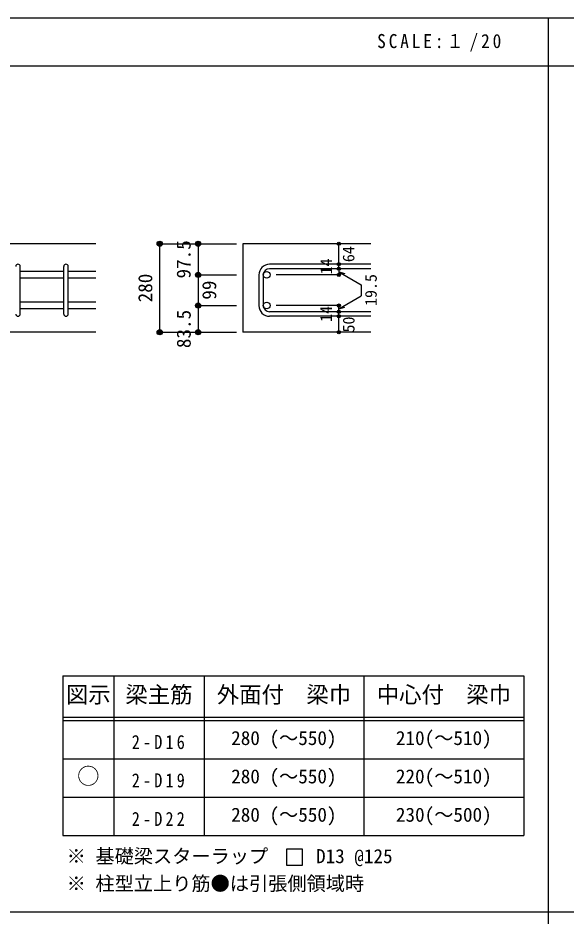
# Model space of a CAD drawing. Units: millimetres at full size, sheet at 1:20; details may follow other scales. Extents: x -3982 to 3969, y -2797 to 2801.
# Drawn here: x -2407 to -694, y -10 to 2801 of the extents above; entities that cross this region are included whole.
import ezdxf
from ezdxf.enums import TextEntityAlignment as Align

# ---------------------------------------------------------------- set-up
doc = ezdxf.new("R2010")
doc.units = ezdxf.units.MM
doc.header["$LTSCALE"] = 20
doc.header["$PDMODE"] = 32
doc.header["$PDSIZE"] = 10
for name, color, linetype in [('6-1_躯体線', 2, 'Continuous'), ('6-5_梁主筋', 7, 'Continuous'), ('6-6_S.T.P.', 7, 'Continuous'), ('6-7_文字', 7, 'Continuous'), ('6-D_寸法', 4, 'Continuous'), ('6-E_枠', 7, 'Continuous'), ('F-0_枠', 6, 'Continuous')]:
    doc.layers.add(name, color=color, linetype=linetype)
doc.styles.add('ＭＳ ゴシック', font='')
doc.styles.get('ＭＳ ゴシック').set_extended_font_data('MS Gothic')

msp = doc.modelspace()

# ---------------------------------------------------------------- linework, layer by layer
at = {"layer": '6-1_躯体線'}
for p, q in [((-2163.87, 2094.12), (-3163.87, 2094.12)), ((-1303.87, 2094.12), (-1703.87, 2094.12)), ((-1703.87, 2094.12), (-1703.87, 1817.12)), ((-2163.87, 1817.12), (-2563.87, 1817.12)), ((-1303.87, 1817.12), (-1703.87, 1817.12))]:
    msp.add_line(p, q, dxfattribs=at)
at = {"layer": '6-5_梁主筋'}
for p, q in [((-2263.87, 2007.05), (-2399.87, 2007.05)), ((-2163.87, 2007.05), (-2249.87, 2007.05)), ((-2263.87, 1986.05), (-2399.87, 1986.05)), ((-2163.87, 1986.05), (-2249.87, 1986.05)), ((-2263.87, 1911.12), (-2399.87, 1911.12)), ((-2263.87, 1890.12), (-2399.87, 1890.12)), ((-2163.87, 1911.12), (-2249.87, 1911.12)), ((-2163.87, 1890.12), (-2249.87, 1890.12))]:
    msp.add_line(p, q, dxfattribs=at)
at = {"layer": '6-5_梁主筋', "color": 3}
for centre in [(-1629.37, 1996.55), (-1629.37, 1900.62)]:
    msp.add_circle(centre, 10.5, dxfattribs=at)
at = {"layer": '6-6_S.T.P.'}
for p, q in [((-1303.87, 2030.05), (-1620.37, 2030.05)), ((-2399.87, 1874.12), (-2399.87, 2022.66)), ((-2263.87, 1874.12), (-2263.87, 2022.66)), ((-2249.87, 1874.12), (-2249.87, 2022.66)), ((-1653.87, 1996.55), (-1653.87, 1900.62)), ((-1639.87, 1996.55), (-1639.87, 1900.62)), ((-1303.87, 2016.05), (-1620.37, 2016.05)), ((-1303.87, 1881.12), (-1620.37, 1881.12)), ((-1303.87, 1867.12), (-1620.37, 1867.12))]:
    msp.add_line(p, q, dxfattribs=at)
for centre, radius, start, end in [((-2406.87, 2023.05), 7, 0, 180), ((-2256.87, 2023.05), 7, 0, 180), ((-1620.37, 1996.55), 33.5, 90, 180), ((-1620.37, 1996.55), 19.5, 90, 180), ((-1620.37, 1900.62), 33.5, 180, 270), ((-1620.37, 1900.62), 19.5, 180, 270), ((-2406.87, 1874.12), 7, 180, 0), ((-2256.87, 1874.12), 7, 180, 0)]:
    msp.add_arc(centre, radius, start, end, dxfattribs=at)
at = {"layer": '6-7_文字'}
msp.add_lwpolyline([(-1567.01, 148.91), (-1517.01, 148.91), (-1517.01, 198.91), (-1567.01, 198.91)], close=True, dxfattribs=at)
at = {"layer": '6-D_寸法'}
for p, q in [((-1963.87, 2094.12), (-1843.87, 2094.12)), ((-1963.87, 2094.12), (-1843.87, 2094.12)), ((-1963.87, 2094.12), (-1843.87, 2094.12)), ((-1963.87, 1817.12), (-1963.87, 2094.12)), ((-1843.87, 2094.12), (-1843.87, 1996.55)), ((-1843.87, 2094.12), (-1723.87, 2094.12)), ((-1403.87, 2030.05), (-1403.87, 2094.12)), ((-1403.87, 2016.05), (-1403.87, 2030.05)), ((-1843.87, 1996.55), (-1723.87, 1996.55)), ((-1843.87, 1996.55), (-1843.87, 1900.62)), ((-1403.87, 1996.55), (-1599.95, 1996.55)), ((-1403.87, 2016.05), (-1403.87, 1996.55)), ((-1403.87, 2006.3), (-1333.81, 1965.85)), ((-1403.87, 2006.3), (-1384.55, 2001.12)), ((-1333.81, 1965.85), (-1333.81, 1931.32)), ((-1403.87, 1890.87), (-1333.81, 1931.32)), ((-1843.87, 1900.62), (-1723.87, 1900.62)), ((-1843.87, 1900.62), (-1843.87, 1817.12)), ((-1403.87, 1900.62), (-1599.95, 1900.62)), ((-1403.87, 1881.12), (-1403.87, 1900.62)), ((-1403.87, 1890.87), (-1384.55, 1896.05)), ((-1403.87, 1867.12), (-1403.87, 1881.12)), ((-1403.87, 1817.12), (-1403.87, 1867.12)), ((-1963.87, 1817.12), (-1843.87, 1817.12)), ((-1843.87, 1817.12), (-1723.87, 1817.12))]:
    msp.add_line(p, q, dxfattribs=at)
for centre, radius in [((-1963.87, 2094.12), 8), ((-1963.87, 2094.12), 7.2), ((-1963.87, 2094.12), 6.4), ((-1963.87, 2094.12), 5.6), ((-1963.87, 2094.12), 4.8), ((-1963.87, 2094.12), 4), ((-1963.87, 2094.12), 3.2), ((-1963.87, 2094.12), 2.4), ((-1963.87, 2094.12), 1.6), ((-1963.87, 2094.12), 0.8), ((-1843.87, 2094.12), 8), ((-1843.87, 2094.12), 7.2), ((-1843.87, 2094.12), 6.4), ((-1843.87, 2094.12), 5.6), ((-1843.87, 2094.12), 4.8), ((-1843.87, 2094.12), 4), ((-1843.87, 2094.12), 3.2), ((-1843.87, 2094.12), 2.4), ((-1843.87, 2094.12), 1.6), ((-1843.87, 2094.12), 0.8), ((-1403.87, 2094.12), 4), ((-1403.87, 2094.12), 3.6), ((-1403.87, 2094.12), 3.2), ((-1403.87, 2094.12), 2.8), ((-1403.87, 2094.12), 2.4), ((-1403.87, 2094.12), 2), ((-1403.87, 2094.12), 1.6), ((-1403.87, 2094.12), 1.2), ((-1403.87, 2094.12), 0.8), ((-1403.87, 2094.12), 0.4), ((-1403.87, 2030.05), 4), ((-1403.87, 2030.05), 3.6), ((-1403.87, 2030.05), 3.2), ((-1403.87, 2030.05), 2.8), ((-1403.87, 2030.05), 2.4), ((-1403.87, 2030.05), 2), ((-1403.87, 2030.05), 1.6), ((-1403.87, 2030.05), 1.2), ((-1403.87, 2030.05), 0.8), ((-1403.87, 2030.05), 0.4), ((-1843.87, 1996.55), 8), ((-1843.87, 1996.55), 7.2), ((-1843.87, 1996.55), 6.4), ((-1843.87, 1996.55), 5.6), ((-1843.87, 1996.55), 4.8), ((-1843.87, 1996.55), 4), ((-1843.87, 1996.55), 3.2), ((-1843.87, 1996.55), 2.4), ((-1843.87, 1996.55), 1.6), ((-1843.87, 1996.55), 0.8), ((-1403.87, 2016.05), 4), ((-1403.87, 1996.55), 4), ((-1403.87, 2016.05), 3.6), ((-1403.87, 1996.55), 3.6), ((-1403.87, 2016.05), 3.2), ((-1403.87, 1996.55), 3.2), ((-1403.87, 2016.05), 2.8), ((-1403.87, 1996.55), 2.8), ((-1403.87, 2016.05), 2.4), ((-1403.87, 1996.55), 2.4), ((-1403.87, 2016.05), 2), ((-1403.87, 1996.55), 2), ((-1403.87, 2016.05), 1.6), ((-1403.87, 1996.55), 1.6), ((-1403.87, 2016.05), 1.2), ((-1403.87, 1996.55), 1.2), ((-1403.87, 2016.05), 0.8), ((-1403.87, 1996.55), 0.8), ((-1403.87, 2016.05), 0.4), ((-1403.87, 1996.55), 0.4), ((-1843.87, 1900.62), 8), ((-1843.87, 1900.62), 7.2), ((-1843.87, 1900.62), 6.4), ((-1843.87, 1900.62), 5.6), ((-1843.87, 1900.62), 4.8), ((-1843.87, 1900.62), 4), ((-1843.87, 1900.62), 3.2), ((-1843.87, 1900.62), 2.4), ((-1843.87, 1900.62), 1.6), ((-1843.87, 1900.62), 0.8), ((-1403.87, 1900.62), 4), ((-1403.87, 1881.12), 4), ((-1403.87, 1900.62), 3.6), ((-1403.87, 1881.12), 3.6), ((-1403.87, 1900.62), 3.2), ((-1403.87, 1881.12), 3.2), ((-1403.87, 1900.62), 2.8), ((-1403.87, 1881.12), 2.8), ((-1403.87, 1900.62), 2.4), ((-1403.87, 1881.12), 2.4), ((-1403.87, 1900.62), 2), ((-1403.87, 1900.62), 1.6), ((-1403.87, 1900.62), 1.2), ((-1403.87, 1900.62), 0.8), ((-1403.87, 1900.62), 0.4), ((-1403.87, 1867.12), 4), ((-1403.87, 1867.12), 3.6), ((-1403.87, 1867.12), 3.2), ((-1403.87, 1867.12), 2.8), ((-1403.87, 1867.12), 2.4), ((-1403.87, 1881.12), 2), ((-1403.87, 1867.12), 2), ((-1403.87, 1881.12), 1.6), ((-1403.87, 1867.12), 1.6), ((-1403.87, 1881.12), 1.2), ((-1403.87, 1867.12), 1.2), ((-1403.87, 1881.12), 0.8), ((-1403.87, 1867.12), 0.8), ((-1403.87, 1881.12), 0.4), ((-1403.87, 1867.12), 0.4), ((-1963.87, 1817.12), 8), ((-1963.87, 1817.12), 7.2), ((-1963.87, 1817.12), 6.4), ((-1963.87, 1817.12), 5.6), ((-1963.87, 1817.12), 4.8), ((-1963.87, 1817.12), 4), ((-1963.87, 1817.12), 3.2), ((-1963.87, 1817.12), 2.4), ((-1963.87, 1817.12), 1.6), ((-1963.87, 1817.12), 0.8), ((-1843.87, 1817.12), 8), ((-1843.87, 1817.12), 7.2), ((-1843.87, 1817.12), 6.4), ((-1843.87, 1817.12), 5.6), ((-1843.87, 1817.12), 4.8), ((-1843.87, 1817.12), 4), ((-1843.87, 1817.12), 3.2), ((-1843.87, 1817.12), 2.4), ((-1843.87, 1817.12), 1.6), ((-1843.87, 1817.12), 0.8), ((-1403.87, 1817.12), 4), ((-1403.87, 1817.12), 3.6), ((-1403.87, 1817.12), 3.2), ((-1403.87, 1817.12), 2.8), ((-1403.87, 1817.12), 2.4), ((-1403.87, 1817.12), 2), ((-1403.87, 1817.12), 1.6), ((-1403.87, 1817.12), 1.2), ((-1403.87, 1817.12), 0.8), ((-1403.87, 1817.12), 0.4)]:
    msp.add_circle(centre, radius, dxfattribs=at)
at = {"layer": '6-D_寸法', "color": 7}
for p in [(-1963.87, 2094.12), (-1843.87, 2094.12), (-1403.87, 2094.12), (-1403.87, 2030.05), (-1843.87, 1996.55), (-1403.87, 2016.05), (-1403.87, 1996.55), (-1843.87, 1900.62), (-1403.87, 1900.62), (-1403.87, 1900.62), (-1403.87, 1881.12), (-1403.87, 1867.12), (-1963.87, 1817.12), (-1843.87, 1817.12), (-1403.87, 1817.12)]:
    msp.add_point(p, dxfattribs=at)
at = {"layer": '6-E_枠', "color": 3}
for p, q in [((-2267.02, 741.85), (-2267.02, 241.85)), ((-2267.02, 741.85), (-825.33, 741.85)), ((-825.33, 741.85), (-825.33, 241.85)), ((-2267.02, 241.85), (-825.33, 241.85))]:
    msp.add_line(p, q, dxfattribs=at)
at = {"layer": '6-E_枠'}
for p, q in [((-2107.02, 741.85), (-2107.02, 241.85)), ((-1825.33, 741.85), (-1825.33, 241.85)), ((-1325.33, 741.85), (-1325.33, 241.85)), ((-2267.02, 611.85), (-825.33, 611.85)), ((-2267.02, 601.85), (-825.33, 601.85)), ((-2267.02, 481.85), (-825.33, 481.85)), ((-2267.02, 361.85), (-825.33, 361.85))]:
    msp.add_line(p, q, dxfattribs=at)
at = {"layer": 'F-0_枠'}
msp.add_line((-3981.92, 2800.77), (3969.4, 2800.77), dxfattribs=at)
at = {"layer": 'F-0_枠', "color": 2}
for p, q in [((-749.76, 2800.77), (-749.76, -2796.83)), ((-3981.92, 2650.77), (2482.4, 2650.77)), ((2482.4, 1.97), (-3981.92, 1.97))]:
    msp.add_line(p, q, dxfattribs=at)

# ---------------------------------------------------------------- texts
at = {"layer": '6-7_文字', "color": 2, "style": 'ＭＳ ゴシック'}
for s, p in [('図示', (-2257.02, 641.85)), ('梁主筋', (-2071.17, 641.85)), ('外面付\u3000梁巾', (-1785.33, 641.85)), ('中心付\u3000梁巾', (-1285.33, 641.85)), ('○', (-2222.02, 386.85))]:
    msp.add_text(s, height=51.32, dxfattribs=at).set_placement(p, align=Align.BOTTOM_LEFT)
at = {"layer": '6-7_文字', "style": 'ＭＳ ゴシック'}
for s, p in [('280 (～550)', (-1740.33, 511.85)), ('210(～510)', (-1225.33, 511.85)), ('280 (～550)', (-1740.33, 391.85)), ('220(～510)', (-1225.33, 391.85)), ('280 (～550)', (-1740.33, 271.85)), ('230(～500)', (-1225.33, 271.85)), ('※ 基礎梁スターラップ     D13 @125', (-2254.64, 142.13)), ('※ 柱型立上り筋●は引張側領域時', (-2254.64, 56.45))]:
    msp.add_text(s, height=43.99, dxfattribs=at).set_placement(p, align=Align.BOTTOM_LEFT)
at = {"layer": '6-7_文字', "color": 2, "insert": (-1283.99, 2695.77), "char_height": 43.99, "attachment_point": 7, "style": 'ＭＳ ゴシック'}
msp.add_mtext('\\T1.34;\\W0.9;SCALE:１/20', dxfattribs=at)
at = {"layer": '6-7_文字', "char_height": 43.99, "attachment_point": 7, "style": 'ＭＳ ゴシック'}
for s, insert in [('\\T1.38;\\W0.85;2-D16', (-2051.17, 511.85)), ('\\T1.38;\\W0.85;2-D19', (-2051.17, 391.85)), ('\\T1.38;\\W0.85;2-D22', (-2051.17, 271.85))]:
    msp.add_mtext(s, dxfattribs=dict(at, insert=insert))
at = {"layer": '6-D_寸法', "style": 'ＭＳ ゴシック'}
for s, height, p in [('97.5', 43.99, (-1853.87, 1985.34)), ('64', 36.66, (-1344.16, 2036.43)), ('14', 36.66, (-1413.87, 1998.12)), ('280', 43.99, (-1973.87, 1910.62)), ('19.5', 36.66, (-1274.27, 1899.38)), ('99', 43.99, (-1773.87, 1919)), ('83.5', 43.99, (-1853.61, 1767.45)), ('14', 36.66, (-1414.53, 1849.45)), ('50', 36.66, (-1343.79, 1816.33))]:
    msp.add_text(s, height=height, rotation=90, dxfattribs=at).set_placement(p, align=Align.BOTTOM_LEFT)

doc.saveas('drawing.dxf')
